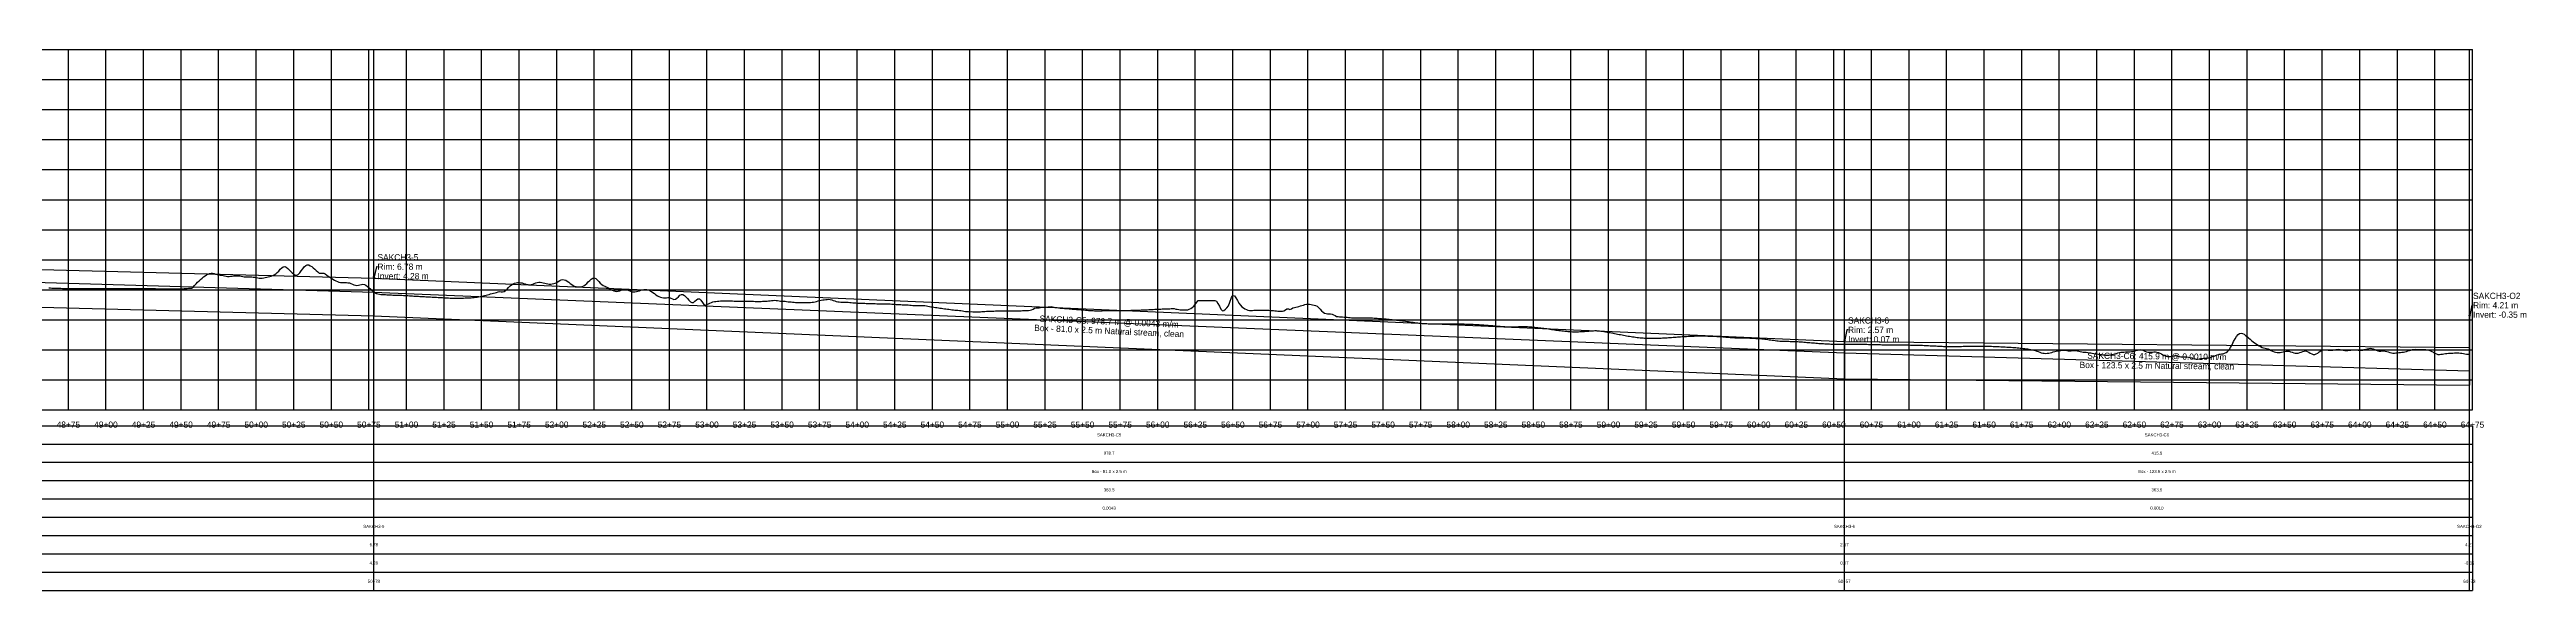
# Model space of a CAD drawing. Extents: x -64 to 6511, y -140 to 222.
# Drawn here: x 4862 to 6511, y -140 to 220 of the extents above; entities that cross this region are included whole.
import ezdxf
from ezdxf.enums import TextEntityAlignment as Align

# ---------------------------------------------------------------- set-up
doc = ezdxf.new("R2010")
doc.units = 0
for name, color, linetype in [('Annotation', 7, 'Continuous'), ('Annotation_Table', 254, 'Continuous'), ('Crown', 7, 'Continuous'), ('Grid', 254, 'Continuous'), ('Grid_Text', 7, 'Continuous'), ('Ground_Elevation', 3, 'Continuous'), ('Hydraulic_Grade', 5, 'Continuous'), ('Invert', 7, 'Continuous'), ('Structure', 7, 'Continuous')]:
    doc.layers.add(name, color=color, linetype=linetype)

msp = doc.modelspace()

# ---------------------------------------------------------------- linework, layer by layer
at = {"layer": 'Annotation', "color": 0}
for points in [[(5078.27, 67.78), (5078.07, 68.76), (5078.86, 68.58)], [(6472.94, 42.09), (6472.74, 43.07), (6473.53, 42.89)], [(6057, 25.68), (6056.8, 26.66), (6057.59, 26.48)]]:
    msp.add_lwpolyline(points, close=True, dxfattribs=at)
for points in [[(5080.71, 75.4), (5079.97, 75.4), (5078.27, 67.78)], [(6475.38, 49.71), (6474.64, 49.71), (6472.94, 42.09)], [(6059.44, 33.3), (6058.7, 33.3), (6057, 25.68)]]:
    msp.add_lwpolyline(points, dxfattribs=at)
at = {"layer": 'Annotation_Table', "color": 254}
for points in [[(5078.27, -140.21), (5078.27, 220)], [(6057, -140.21), (6057, 220)], [(6472.94, -140.21), (6472.94, 220)], [(-25, -30.48), (6474.95, -30.48)], [(6474.95, -30.48), (6474.95, -140.21)], [(-25, -42.67), (6474.95, -42.67)], [(-25, -54.86), (6474.95, -54.86)], [(-25, -67.06), (6474.95, -67.06)], [(-25, -79.25), (6474.95, -79.25)], [(-25, -91.44), (6474.95, -91.44)], [(-25, -103.63), (6474.95, -103.63)], [(-25, -115.82), (6474.95, -115.82)], [(-25, -128.02), (6474.95, -128.02)], [(-25, -140.21), (6474.95, -140.21)]]:
    msp.add_lwpolyline(points, dxfattribs=at)
at = {"layer": 'Crown', "color": 0}
for points in [[(4421.79, 84.75), (5078.27, 67.78)], [(5078.27, 67.78), (5078.27, 67.78)], [(5078.27, 67.78), (6057, 25.68)], [(6057, 25.68), (6057, 25.68)], [(6057, 25.68), (6472.94, 21.52)], [(6472.94, 21.52), (6472.94, 21.52)]]:
    msp.add_lwpolyline(points, dxfattribs=at)
at = {"layer": 'Grid', "color": 254}
for points in [[(-25, 220), (6475, 220)], [(4875, -20), (4875, 220)], [(4900, -20), (4900, 220)], [(4925, -20), (4925, 220)], [(4950, -20), (4950, 220)], [(4975, -20), (4975, 220)], [(5000, -20), (5000, 220)], [(5025, -20), (5025, 220)], [(5050, -20), (5050, 220)], [(5075, -20), (5075, 220)], [(5100, -20), (5100, 220)], [(5125, -20), (5125, 220)], [(5150, -20), (5150, 220)], [(5175, -20), (5175, 220)], [(5200, -20), (5200, 220)], [(5225, -20), (5225, 220)], [(5250, -20), (5250, 220)], [(5275, -20), (5275, 220)], [(5300, -20), (5300, 220)], [(5325, -20), (5325, 220)], [(5350, -20), (5350, 220)], [(5375, -20), (5375, 220)], [(5400, -20), (5400, 220)], [(5425, -20), (5425, 220)], [(5450, -20), (5450, 220)], [(5475, -20), (5475, 220)], [(5500, -20), (5500, 220)], [(5525, -20), (5525, 220)], [(5550, -20), (5550, 220)], [(5575, -20), (5575, 220)], [(5600, -20), (5600, 220)], [(5625, -20), (5625, 220)], [(5650, -20), (5650, 220)], [(5675, -20), (5675, 220)], [(5700, -20), (5700, 220)], [(5725, -20), (5725, 220)], [(5750, -20), (5750, 220)], [(5775, -20), (5775, 220)], [(5800, -20), (5800, 220)], [(5825, -20), (5825, 220)], [(5850, -20), (5850, 220)], [(5875, -20), (5875, 220)], [(5900, -20), (5900, 220)], [(5925, -20), (5925, 220)], [(5950, -20), (5950, 220)], [(5975, -20), (5975, 220)], [(6000, -20), (6000, 220)], [(6025, -20), (6025, 220)], [(6050, -20), (6050, 220)], [(6075, -20), (6075, 220)], [(6100, -20), (6100, 220)], [(6125, -20), (6125, 220)], [(6150, -20), (6150, 220)], [(6175, -20), (6175, 220)], [(6200, -20), (6200, 220)], [(6225, -20), (6225, 220)], [(6250, -20), (6250, 220)], [(6275, -20), (6275, 220)], [(6300, -20), (6300, 220)], [(6325, -20), (6325, 220)], [(6350, -20), (6350, 220)], [(6375, -20), (6375, 220)], [(6400, -20), (6400, 220)], [(6425, -20), (6425, 220)], [(6450, -20), (6450, 220)], [(6475, -20), (6475, 220)], [(-25, 200), (6475, 200)], [(-25, 180), (6475, 180)], [(-25, 160), (6475, 160)], [(-25, 140), (6475, 140)], [(-25, 120), (6475, 120)], [(-25, 100), (6475, 100)], [(-25, 80), (6475, 80)], [(-25, 60), (6475, 60)], [(-25, 40), (6475, 40)], [(-25, 20), (6475, 20)], [(-25, 0), (6475, 0)], [(-25, -20), (6475, -20)]]:
    msp.add_lwpolyline(points, dxfattribs=at)
at = {"layer": 'Ground_Elevation', "color": 3}
msp.add_lwpolyline([(4862, 61.28), (4863, 61.22), (4864, 61.19), (4865, 61.15), (4866, 61.11), (4867, 61.08), (4868, 61), (4869, 60.99), (4870, 61), (4871, 60.98), (4872, 60.95), (4873, 60.93), (4874, 60.93), (4875, 60.93), (4876, 60.92), (4877, 60.92), (4878, 60.91), (4879, 60.9), (4880, 60.91), (4881, 60.9), (4882, 60.9), (4883, 60.89), (4884, 60.89), (4885, 60.89), (4886, 60.89), (4887, 60.88), (4888, 60.88), (4889, 60.88), (4890, 60.87), (4891, 60.87), (4892, 60.87), (4893, 60.87), (4894, 60.86), (4895, 60.86), (4896, 60.86), (4897, 60.86), (4898, 60.86), (4899, 60.85), (4900, 60.85), (4901, 60.84), (4902, 60.84), (4903, 60.85), (4904, 60.85), (4905, 60.85), (4906, 60.85), (4907, 60.84), (4908, 60.84), (4909, 60.86), (4910, 60.87), (4911, 60.88), (4912, 60.88), (4913, 60.9), (4914, 60.88), (4915, 60.88), (4916, 60.89), (4917, 60.88), (4918, 60.88), (4919, 60.87), (4920, 60.85), (4921, 60.85), (4922, 60.83), (4923, 60.82), (4924, 60.82), (4925, 60.83), (4926, 60.83), (4927, 60.81), (4928, 60.8), (4929, 60.8), (4930, 60.79), (4931, 60.79), (4932, 60.79), (4933, 60.76), (4934, 60.71), (4935, 60.66), (4936, 60.64), (4937, 60.64), (4938, 60.66), (4939, 60.67), (4940, 60.66), (4941, 60.66), (4942, 60.67), (4943, 60.69), (4944, 60.73), (4945, 60.73), (4946, 60.69), (4947, 60.67), (4948, 60.71), (4949, 60.65), (4950, 60.66), (4951, 60.69), (4952, 60.76), (4953, 60.8), (4954, 60.94), (4955, 61.05), (4956, 61.07), (4957, 61.13), (4958, 61.82), (4959, 62.77), (4960, 63.92), (4961, 65.03), (4962, 65.94), (4963, 66.92), (4964, 67.84), (4965, 68.71), (4966, 69.37), (4967, 69.93), (4968, 70.47), (4969, 70.86), (4970, 71.04), (4971, 71.01), (4972, 70.82), (4973, 70.52), (4974, 70.17), (4975, 69.92), (4976, 69.76), (4977, 69.65), (4978, 69.51), (4979, 69.3), (4980, 69.1), (4981, 68.97), (4982, 68.96), (4983, 69.03), (4984, 69.14), (4985, 69.25), (4986, 69.35), (4987, 69.41), (4988, 69.39), (4989, 69.26), (4990, 69.07), (4991, 68.87), (4992, 68.71), (4993, 68.65), (4994, 68.67), (4995, 68.71), (4996, 68.7), (4997, 68.62), (4998, 68.51), (4999, 68.34), (5000, 68.11), (5001, 67.9), (5002, 67.79), (5003, 67.78), (5004, 67.86), (5005, 68.02), (5006, 68.22), (5007, 68.44), (5008, 68.67), (5009, 68.89), (5010, 69.15), (5011, 69.51), (5012, 70), (5013, 70.65), (5014, 71.49), (5015, 72.51), (5016, 73.65), (5017, 74.68), (5018, 75.34), (5019, 75.44), (5020, 75.02), (5021, 74.23), (5022, 73.26), (5023, 72.23), (5024, 71.24), (5025, 70.42), (5026, 69.85), (5027, 69.75), (5028, 70.29), (5029, 71.32), (5030, 72.63), (5031, 74.03), (5032, 75.29), (5033, 76.17), (5034, 76.63), (5035, 76.61), (5036, 76.07), (5037, 75.48), (5038, 74.74), (5039, 73.77), (5040, 72.82), (5041, 71.94), (5042, 71.18), (5043, 71.03), (5044, 71.04), (5045, 70.97), (5046, 70.58), (5047, 69.83), (5048, 68.98), (5049, 68.34), (5050, 67.67), (5051, 67.02), (5052, 66.48), (5053, 65.95), (5054, 65.51), (5055, 65.12), (5056, 64.92), (5057, 64.81), (5058, 64.79), (5059, 64.8), (5060, 64.83), (5061, 64.75), (5062, 64.58), (5063, 64.29), (5064, 63.86), (5065, 63.41), (5066, 63.09), (5067, 62.96), (5068, 63.06), (5069, 63.32), (5070, 63.57), (5071, 63.68), (5072, 63.51), (5073, 63.05), (5074, 62.27), (5075, 61.43), (5076, 60.55), (5077, 59.68), (5078, 58.86), (5079, 58.18), (5080, 57.63), (5081, 57.24), (5082, 57.03), (5083, 56.9), (5084, 56.86), (5085, 56.82), (5086, 56.78), (5087, 56.73), (5088, 56.68), (5089, 56.63), (5090, 56.58), (5091, 56.54), (5092, 56.51), (5093, 56.48), (5094, 56.46), (5095, 56.44), (5096, 56.41), (5097, 56.37), (5098, 56.31), (5099, 56.25), (5100, 56.18), (5101, 56.1), (5102, 56.03), (5103, 55.96), (5104, 55.9), (5105, 55.84), (5106, 55.77), (5107, 55.72), (5108, 55.66), (5109, 55.61), (5110, 55.55), (5111, 55.5), (5112, 55.45), (5113, 55.4), (5114, 55.37), (5115, 55.32), (5116, 55.24), (5117, 55.16), (5118, 55.1), (5119, 55.05), (5120, 54.99), (5121, 54.93), (5122, 54.88), (5123, 54.82), (5124, 54.77), (5125, 54.71), (5126, 54.67), (5127, 54.61), (5128, 54.55), (5129, 54.51), (5130, 54.46), (5131, 54.4), (5132, 54.37), (5133, 54.34), (5134, 54.36), (5135, 54.35), (5136, 54.37), (5137, 54.38), (5138, 54.42), (5139, 54.55), (5140, 54.6), (5141, 54.57), (5142, 54.55), (5143, 54.61), (5144, 54.82), (5145, 54.95), (5146, 54.99), (5147, 55.08), (5148, 55.23), (5149, 55.47), (5150, 55.69), (5151, 55.94), (5152, 56.15), (5153, 56.39), (5154, 56.64), (5155, 56.97), (5156, 57.22), (5157, 57.54), (5158, 57.83), (5159, 57.99), (5160, 58.23), (5161, 58.65), (5162, 58.79), (5163, 58.68), (5164, 58.66), (5165, 58.88), (5166, 59.46), (5167, 60.48), (5168, 61.61), (5169, 62.6), (5170, 63.42), (5171, 64.04), (5172, 64.47), (5173, 64.74), (5174, 64.84), (5175, 64.84), (5176, 64.74), (5177, 64.54), (5178, 64.26), (5179, 63.93), (5180, 63.64), (5181, 63.45), (5182, 63.39), (5183, 63.49), (5184, 63.76), (5185, 64.17), (5186, 64.61), (5187, 64.96), (5188, 65.13), (5189, 65.11), (5190, 64.94), (5191, 64.66), (5192, 64.4), (5193, 64.14), (5194, 63.9), (5195, 63.8), (5196, 63.78), (5197, 63.89), (5198, 64.09), (5199, 64.48), (5200, 64.94), (5201, 65.52), (5202, 66.1), (5203, 66.56), (5204, 66.79), (5205, 66.72), (5206, 66.36), (5207, 65.79), (5208, 65.08), (5209, 64.29), (5210, 63.5), (5211, 62.79), (5212, 62.29), (5213, 62.11), (5214, 62.06), (5215, 62.01), (5216, 62.01), (5217, 62.19), (5218, 62.65), (5219, 63.38), (5220, 64.26), (5221, 65.24), (5222, 66.13), (5223, 67.06), (5224, 67.7), (5225, 67.88), (5226, 67.46), (5227, 66.54), (5228, 65.43), (5229, 64.4), (5230, 63.54), (5231, 62.89), (5232, 62.42), (5233, 61.97), (5234, 61.47), (5235, 60.9), (5236, 60.3), (5237, 59.71), (5238, 59.26), (5239, 58.99), (5240, 58.93), (5241, 59.05), (5242, 59.32), (5243, 59.69), (5244, 60.08), (5245, 60.33), (5246, 60.31), (5247, 59.97), (5248, 59.48), (5249, 59), (5250, 58.69), (5251, 58.56), (5252, 58.6), (5253, 58.78), (5254, 59.05), (5255, 59.36), (5256, 59.69), (5257, 59.97), (5258, 60.17), (5259, 60.21), (5260, 60.12), (5261, 59.89), (5262, 59.5), (5263, 58.92), (5264, 58.19), (5265, 57.44), (5266, 56.71), (5267, 56.07), (5268, 55.55), (5269, 55.16), (5270, 54.9), (5271, 54.75), (5272, 54.7), (5273, 54.75), (5274, 54.84), (5275, 54.88), (5276, 54.53), (5277, 53.92), (5278, 53.62), (5279, 53.8), (5280, 54.46), (5281, 55.43), (5282, 56.33), (5283, 56.88), (5284, 56.87), (5285, 56.3), (5286, 55.32), (5287, 54.17), (5288, 53.06), (5289, 52.07), (5290, 51.54), (5291, 51.63), (5292, 52.46), (5293, 53.4), (5294, 54.07), (5295, 54.08), (5296, 53.13), (5297, 51.57), (5298, 50.27), (5299, 49.79), (5300, 50.13), (5301, 50.71), (5302, 51.19), (5303, 51.59), (5304, 51.89), (5305, 52.12), (5306, 52.28), (5307, 52.4), (5308, 52.5), (5309, 52.57), (5310, 52.62), (5311, 52.66), (5312, 52.68), (5313, 52.69), (5314, 52.67), (5315, 52.64), (5316, 52.59), (5317, 52.55), (5318, 52.51), (5319, 52.48), (5320, 52.45), (5321, 52.42), (5322, 52.4), (5323, 52.39), (5324, 52.4), (5325, 52.4), (5326, 52.42), (5327, 52.42), (5328, 52.43), (5329, 52.41), (5330, 52.38), (5331, 52.35), (5332, 52.32), (5333, 52.31), (5334, 52.31), (5335, 52.32), (5336, 52.32), (5337, 52.34), (5338, 52.38), (5339, 52.45), (5340, 52.51), (5341, 52.6), (5342, 52.69), (5343, 52.79), (5344, 52.9), (5345, 53.02), (5346, 52.99), (5347, 52.78), (5348, 52.64), (5349, 52.54), (5350, 52.5), (5351, 52.49), (5352, 52.4), (5353, 52.21), (5354, 52.03), (5355, 52), (5356, 51.98), (5357, 51.84), (5358, 51.74), (5359, 51.65), (5360, 51.6), (5361, 51.58), (5362, 51.55), (5363, 51.53), (5364, 51.53), (5365, 51.53), (5366, 51.52), (5367, 51.51), (5368, 51.58), (5369, 51.65), (5370, 51.69), (5371, 51.74), (5372, 51.91), (5373, 52.25), (5374, 52.63), (5375, 52.93), (5376, 53.12), (5377, 53.26), (5378, 53.41), (5379, 53.57), (5380, 53.64), (5381, 53.66), (5382, 53.53), (5383, 53.26), (5384, 52.92), (5385, 52.57), (5386, 52.26), (5387, 52.05), (5388, 51.91), (5389, 51.83), (5390, 51.78), (5391, 51.77), (5392, 51.76), (5393, 51.74), (5394, 51.69), (5395, 51.62), (5396, 51.52), (5397, 51.43), (5398, 51.34), (5399, 51.27), (5400, 51.21), (5401, 51.18), (5402, 51.14), (5403, 51.1), (5404, 51.06), (5405, 51.02), (5406, 50.98), (5407, 50.93), (5408, 50.89), (5409, 50.85), (5410, 50.82), (5411, 50.8), (5412, 50.78), (5413, 50.75), (5414, 50.74), (5415, 50.73), (5416, 50.73), (5417, 50.74), (5418, 50.73), (5419, 50.7), (5420, 50.65), (5421, 50.61), (5422, 50.56), (5423, 50.49), (5424, 50.42), (5425, 50.36), (5426, 50.32), (5427, 50.28), (5428, 50.22), (5429, 50.16), (5430, 50.07), (5431, 50), (5432, 49.99), (5433, 49.99), (5434, 49.94), (5435, 49.82), (5436, 49.7), (5437, 49.62), (5438, 49.58), (5439, 49.55), (5440, 49.54), (5441, 49.54), (5442, 49.56), (5443, 49.58), (5444, 49.54), (5445, 49.46), (5446, 49.26), (5447, 49.05), (5448, 48.89), (5449, 48.73), (5450, 48.56), (5451, 48.42), (5452, 48.28), (5453, 48.13), (5454, 47.99), (5455, 47.84), (5456, 47.7), (5457, 47.57), (5458, 47.41), (5459, 47.28), (5460, 47.16), (5461, 47.03), (5462, 46.9), (5463, 46.75), (5464, 46.61), (5465, 46.51), (5466, 46.45), (5467, 46.38), (5468, 46.3), (5469, 46.15), (5470, 46.01), (5471, 45.85), (5472, 45.65), (5473, 45.53), (5474, 45.47), (5475, 45.44), (5476, 45.45), (5477, 45.42), (5478, 45.38), (5479, 45.4), (5480, 45.39), (5481, 45.37), (5482, 45.4), (5483, 45.45), (5484, 45.5), (5485, 45.6), (5486, 45.69), (5487, 45.76), (5488, 45.83), (5489, 45.86), (5490, 45.87), (5491, 45.87), (5492, 45.89), (5493, 45.93), (5494, 45.98), (5495, 46.04), (5496, 46.05), (5497, 46.02), (5498, 46), (5499, 46), (5500, 46), (5501, 45.99), (5502, 45.98), (5503, 45.97), (5504, 45.99), (5505, 46.02), (5506, 46.05), (5507, 46.05), (5508, 46.06), (5509, 46.11), (5510, 46.15), (5511, 46.15), (5512, 46.18), (5513, 46.26), (5514, 46.32), (5515, 46.42), (5516, 46.62), (5517, 47.22), (5518, 47.78), (5519, 47.97), (5520, 48.08), (5521, 48.09), (5522, 48.19), (5523, 48.45), (5524, 48.43), (5525, 48.39), (5526, 48.45), (5527, 48.56), (5528, 48.75), (5529, 48.87), (5530, 48.73), (5531, 48.51), (5532, 48.33), (5533, 48.14), (5534, 47.96), (5535, 47.8), (5536, 47.73), (5537, 47.71), (5538, 47.66), (5539, 47.56), (5540, 47.45), (5541, 47.36), (5542, 47.28), (5543, 47.2), (5544, 47.1), (5545, 47.02), (5546, 46.96), (5547, 46.91), (5548, 46.84), (5549, 46.76), (5550, 46.68), (5551, 46.61), (5552, 46.53), (5553, 46.42), (5554, 46.31), (5555, 46.22), (5556, 46.16), (5557, 46.12), (5558, 46.1), (5559, 46.09), (5560, 46.08), (5561, 46.08), (5562, 46.08), (5563, 46.1), (5564, 46.12), (5565, 46.13), (5566, 46.15), (5567, 46.14), (5568, 46.14), (5569, 46.15), (5570, 46.16), (5571, 46.17), (5572, 46.19), (5573, 46.2), (5574, 46.21), (5575, 46.23), (5576, 46.25), (5577, 46.27), (5578, 46.27), (5579, 46.28), (5580, 46.31), (5581, 46.33), (5582, 46.35), (5583, 46.37), (5584, 46.4), (5585, 46.43), (5586, 46.45), (5587, 46.48), (5588, 46.52), (5589, 46.56), (5590, 46.6), (5591, 46.63), (5592, 46.67), (5593, 46.72), (5594, 46.78), (5595, 46.82), (5596, 46.86), (5597, 46.94), (5598, 47.05), (5599, 47.11), (5600, 47.15), (5601, 47.18), (5602, 47.21), (5603, 47.23), (5604, 47.25), (5605, 47.28), (5606, 47.33), (5607, 47.39), (5608, 47.44), (5609, 47.46), (5610, 47.46), (5611, 47.46), (5612, 47.2), (5613, 47.09), (5614, 46.88), (5615, 46.66), (5616, 46.59), (5617, 46.58), (5618, 46.59), (5619, 46.59), (5620, 46.71), (5621, 47.05), (5622, 47.55), (5623, 48.24), (5624, 49.16), (5625, 50.31), (5626, 51.8), (5627, 52.79), (5628, 52.94), (5629, 52.94), (5630, 52.93), (5631, 52.92), (5632, 52.92), (5633, 52.9), (5634, 52.9), (5635, 52.89), (5636, 52.88), (5637, 52.88), (5638, 52.85), (5639, 52.37), (5640, 50.89), (5641, 49.02), (5642, 47.12), (5643, 45.98), (5644, 46.32), (5645, 47), (5646, 47.92), (5647, 49.42), (5648, 51.82), (5649, 54.77), (5650, 56.21), (5651, 56.03), (5652, 54.74), (5653, 52.92), (5654, 51.18), (5655, 49.79), (5656, 48.74), (5657, 47.95), (5658, 47.32), (5659, 46.86), (5660, 46.53), (5661, 46.29), (5662, 46.18), (5663, 46.28), (5664, 46.45), (5665, 46.45), (5666, 46.43), (5667, 46.39), (5668, 46.38), (5669, 46.41), (5670, 46.46), (5671, 46.47), (5672, 46.46), (5673, 46.43), (5674, 46.39), (5675, 46.32), (5676, 46.23), (5677, 46.14), (5678, 46.06), (5679, 45.97), (5680, 45.85), (5681, 45.73), (5682, 45.68), (5683, 45.79), (5684, 46.1), (5685, 46.68), (5686, 47.36), (5687, 47.33), (5688, 46.97), (5689, 47.33), (5690, 48.09), (5691, 48.27), (5692, 48.45), (5693, 48.7), (5694, 48.97), (5695, 49.26), (5696, 49.56), (5697, 49.86), (5698, 50.15), (5699, 50.38), (5700, 50.46), (5701, 50.35), (5702, 50.18), (5703, 49.99), (5704, 49.79), (5705, 49.57), (5706, 49.16), (5707, 48.18), (5708, 47.11), (5709, 46.04), (5710, 45.14), (5711, 44.51), (5712, 44.17), (5713, 44.06), (5714, 44.07), (5715, 44.05), (5716, 43.84), (5717, 43.41), (5718, 42.85), (5719, 42.31), (5720, 42.13), (5721, 42.01), (5722, 41.97), (5723, 41.93), (5724, 41.88), (5725, 41.81), (5726, 41.72), (5727, 41.63), (5728, 41.53), (5729, 41.43), (5730, 41.36), (5731, 41.29), (5732, 41.25), (5733, 41.23), (5734, 41.24), (5735, 41.26), (5736, 41.29), (5737, 41.32), (5738, 41.34), (5739, 41.35), (5740, 41.34), (5741, 41.32), (5742, 41.29), (5743, 41.24), (5744, 41.19), (5745, 41.12), (5746, 41.05), (5747, 40.98), (5748, 40.91), (5749, 40.82), (5750, 40.74), (5751, 40.66), (5752, 40.57), (5753, 40.48), (5754, 40.39), (5755, 40.3), (5756, 40.19), (5757, 40.09), (5758, 39.98), (5759, 39.87), (5760, 39.75), (5761, 39.63), (5762, 39.5), (5763, 39.37), (5764, 39.24), (5765, 39.1), (5766, 38.96), (5767, 38.81), (5768, 38.67), (5769, 38.52), (5770, 38.37), (5771, 38.23), (5772, 38.09), (5773, 37.95), (5774, 37.82), (5775, 37.72), (5776, 37.63), (5777, 37.56), (5778, 37.5), (5779, 37.46), (5780, 37.43), (5781, 37.41), (5782, 37.4), (5783, 37.4), (5784, 37.4), (5785, 37.4), (5786, 37.41), (5787, 37.41), (5788, 37.4), (5789, 37.4), (5790, 37.39), (5791, 37.37), (5792, 37.36), (5793, 37.34), (5794, 37.33), (5795, 37.31), (5796, 37.3), (5797, 37.29), (5798, 37.28), (5799, 37.28), (5800, 37.28), (5801, 37.27), (5802, 37.27), (5803, 37.26), (5804, 37.25), (5805, 37.23), (5806, 37.2), (5807, 37.16), (5808, 37.13), (5809, 37.09), (5810, 37.04), (5811, 37), (5812, 36.95), (5813, 36.89), (5814, 36.83), (5815, 36.76), (5816, 36.69), (5817, 36.62), (5818, 36.54), (5819, 36.46), (5820, 36.39), (5821, 36.3), (5822, 36.22), (5823, 36.13), (5824, 36.04), (5825, 35.95), (5826, 35.86), (5827, 35.77), (5828, 35.69), (5829, 35.61), (5830, 35.54), (5831, 35.48), (5832, 35.44), (5833, 35.42), (5834, 35.4), (5835, 35.4), (5836, 35.4), (5837, 35.42), (5838, 35.43), (5839, 35.45), (5840, 35.47), (5841, 35.5), (5842, 35.52), (5843, 35.53), (5844, 35.52), (5845, 35.51), (5846, 35.47), (5847, 35.43), (5848, 35.36), (5849, 35.29), (5850, 35.19), (5851, 35.1), (5852, 34.99), (5853, 34.88), (5854, 34.77), (5855, 34.66), (5856, 34.54), (5857, 34.42), (5858, 34.28), (5859, 34.14), (5860, 33.98), (5861, 33.82), (5862, 33.66), (5863, 33.5), (5864, 33.33), (5865, 33.19), (5866, 33.05), (5867, 32.92), (5868, 32.81), (5869, 32.7), (5870, 32.59), (5871, 32.48), (5872, 32.38), (5873, 32.28), (5874, 32.2), (5875, 32.14), (5876, 32.1), (5877, 32.07), (5878, 32.06), (5879, 32.08), (5880, 32.1), (5881, 32.14), (5882, 32.18), (5883, 32.23), (5884, 32.29), (5885, 32.36), (5886, 32.44), (5887, 32.52), (5888, 32.61), (5889, 32.69), (5890, 32.77), (5891, 32.8), (5892, 32.8), (5893, 32.73), (5894, 32.63), (5895, 32.51), (5896, 32.36), (5897, 32.2), (5898, 32.02), (5899, 31.85), (5900, 31.66), (5901, 31.47), (5902, 31.28), (5903, 31.09), (5904, 30.9), (5905, 30.71), (5906, 30.51), (5907, 30.32), (5908, 30.14), (5909, 29.95), (5910, 29.77), (5911, 29.59), (5912, 29.41), (5913, 29.24), (5914, 29.08), (5915, 28.92), (5916, 28.76), (5917, 28.62), (5918, 28.48), (5919, 28.34), (5920, 28.22), (5921, 28.12), (5922, 28.02), (5923, 27.93), (5924, 27.87), (5925, 27.81), (5926, 27.77), (5927, 27.74), (5928, 27.73), (5929, 27.72), (5930, 27.73), (5931, 27.75), (5932, 27.77), (5933, 27.81), (5934, 27.85), (5935, 27.9), (5936, 27.95), (5937, 28.01), (5938, 28.07), (5939, 28.13), (5940, 28.19), (5941, 28.25), (5942, 28.32), (5943, 28.38), (5944, 28.45), (5945, 28.53), (5946, 28.59), (5947, 28.66), (5948, 28.73), (5949, 28.8), (5950, 28.86), (5951, 28.93), (5952, 28.99), (5953, 29.05), (5954, 29.11), (5955, 29.16), (5956, 29.2), (5957, 29.24), (5958, 29.28), (5959, 29.3), (5960, 29.31), (5961, 29.31), (5962, 29.3), (5963, 29.29), (5964, 29.28), (5965, 29.26), (5966, 29.23), (5967, 29.21), (5968, 29.18), (5969, 29.15), (5970, 29.11), (5971, 29.07), (5972, 29.01), (5973, 28.95), (5974, 28.88), (5975, 28.8), (5976, 28.72), (5977, 28.64), (5978, 28.55), (5979, 28.47), (5980, 28.38), (5981, 28.3), (5982, 28.22), (5983, 28.16), (5984, 28.1), (5985, 28.05), (5986, 28.01), (5987, 27.99), (5988, 27.97), (5989, 27.96), (5990, 27.96), (5991, 27.95), (5992, 27.93), (5993, 27.92), (5994, 27.89), (5995, 27.84), (5996, 27.8), (5997, 27.74), (5998, 27.68), (5999, 27.62), (6000, 27.56), (6001, 27.48), (6002, 27.4), (6003, 27.3), (6004, 27.19), (6005, 27.06), (6006, 26.93), (6007, 26.79), (6008, 26.65), (6009, 26.5), (6010, 26.36), (6011, 26.22), (6012, 26.09), (6013, 26), (6014, 25.91), (6015, 25.85), (6016, 25.81), (6017, 25.78), (6018, 25.76), (6019, 25.74), (6020, 25.72), (6021, 25.69), (6022, 25.66), (6023, 25.63), (6024, 25.59), (6025, 25.54), (6026, 25.48), (6027, 25.41), (6028, 25.34), (6029, 25.27), (6030, 25.18), (6031, 25.1), (6032, 25.02), (6033, 24.93), (6034, 24.84), (6035, 24.75), (6036, 24.67), (6037, 24.59), (6038, 24.5), (6039, 24.43), (6040, 24.34), (6041, 24.26), (6042, 24.2), (6043, 24.14), (6044, 24.07), (6045, 24.02), (6046, 23.97), (6047, 23.93), (6048, 23.89), (6049, 23.86), (6050, 23.83), (6051, 23.81), (6052, 23.79), (6053, 23.79), (6054, 23.78), (6055, 23.78), (6056, 23.77), (6057, 23.78), (6058, 23.78), (6059, 23.78), (6060, 23.79), (6061, 23.79), (6062, 23.79), (6063, 23.8), (6064, 23.8), (6065, 23.79), (6066, 23.79), (6067, 23.79), (6068, 23.78), (6069, 23.76), (6070, 23.74), (6071, 23.73), (6072, 23.71), (6073, 23.69), (6074, 23.67), (6075, 23.64), (6076, 23.62), (6077, 23.59), (6078, 23.57), (6079, 23.54), (6080, 23.51), (6081, 23.49), (6082, 23.47), (6083, 23.44), (6084, 23.42), (6085, 23.4), (6086, 23.39), (6087, 23.37), (6088, 23.36), (6089, 23.35), (6090, 23.34), (6091, 23.33), (6092, 23.31), (6093, 23.31), (6094, 23.3), (6095, 23.29), (6096, 23.29), (6097, 23.28), (6098, 23.27), (6099, 23.26), (6100, 23.25), (6101, 23.24), (6102, 23.23), (6103, 23.21), (6104, 23.19), (6105, 23.16), (6106, 23.14), (6107, 23.11), (6108, 23.08), (6109, 23.04), (6110, 23), (6111, 22.96), (6112, 22.91), (6113, 22.86), (6114, 22.8), (6115, 22.75), (6116, 22.69), (6117, 22.64), (6118, 22.59), (6119, 22.53), (6120, 22.48), (6121, 22.43), (6122, 22.39), (6123, 22.35), (6124, 22.31), (6125, 22.29), (6126, 22.27), (6127, 22.26), (6128, 22.25), (6129, 22.25), (6130, 22.26), (6131, 22.27), (6132, 22.29), (6133, 22.31), (6134, 22.33), (6135, 22.36), (6136, 22.39), (6137, 22.42), (6138, 22.45), (6139, 22.47), (6140, 22.49), (6141, 22.51), (6142, 22.53), (6143, 22.54), (6144, 22.55), (6145, 22.55), (6146, 22.55), (6147, 22.55), (6148, 22.54), (6149, 22.53), (6150, 22.52), (6151, 22.5), (6152, 22.48), (6153, 22.45), (6154, 22.42), (6155, 22.39), (6156, 22.35), (6157, 22.31), (6158, 22.27), (6159, 22.22), (6160, 22.17), (6161, 22.12), (6162, 22.06), (6163, 22.01), (6164, 21.95), (6165, 21.89), (6166, 21.83), (6167, 21.77), (6168, 21.7), (6169, 21.64), (6170, 21.57), (6171, 21.49), (6172, 21.41), (6173, 21.32), (6174, 21.23), (6175, 21.13), (6176, 21.03), (6177, 20.91), (6178, 20.77), (6179, 20.63), (6180, 20.47), (6181, 20.28), (6182, 20.06), (6183, 19.81), (6184, 19.52), (6185, 19.19), (6186, 18.83), (6187, 18.46), (6188, 18.13), (6189, 17.87), (6190, 17.72), (6191, 17.67), (6192, 17.72), (6193, 17.83), (6194, 18.03), (6195, 18.34), (6196, 18.65), (6197, 18.9), (6198, 19.09), (6199, 19.26), (6200, 19.42), (6201, 19.62), (6202, 19.83), (6203, 19.92), (6204, 19.81), (6205, 19.58), (6206, 19.39), (6207, 19.34), (6208, 19.43), (6209, 19.53), (6210, 19.6), (6211, 19.57), (6212, 19.41), (6213, 19.18), (6214, 18.89), (6215, 18.64), (6216, 18.51), (6217, 18.5), (6218, 18.48), (6219, 18.33), (6220, 18.13), (6221, 17.93), (6222, 17.74), (6223, 17.56), (6224, 17.4), (6225, 17.26), (6226, 17.15), (6227, 17.01), (6228, 16.89), (6229, 16.77), (6230, 16.64), (6231, 16.51), (6232, 16.46), (6233, 16.49), (6234, 16.63), (6235, 16.85), (6236, 17.11), (6237, 17.39), (6238, 17.7), (6239, 17.99), (6240, 18.23), (6241, 18.42), (6242, 18.53), (6243, 18.58), (6244, 18.61), (6245, 18.67), (6246, 18.73), (6247, 18.78), (6248, 18.87), (6249, 19.02), (6250, 19.24), (6251, 19.54), (6252, 19.87), (6253, 20.13), (6254, 20.19), (6255, 19.98), (6256, 19.58), (6257, 19.09), (6258, 18.65), (6259, 18.42), (6260, 18.37), (6261, 18.43), (6262, 18.55), (6263, 18.64), (6264, 18.65), (6265, 18.53), (6266, 18.26), (6267, 17.84), (6268, 17.32), (6269, 16.8), (6270, 16.3), (6271, 15.87), (6272, 15.58), (6273, 15.52), (6274, 15.64), (6275, 15.84), (6276, 16.04), (6277, 16.15), (6278, 16.08), (6279, 15.89), (6280, 15.69), (6281, 15.47), (6282, 15.34), (6283, 15.31), (6284, 15.33), (6285, 15.29), (6286, 15.15), (6287, 14.93), (6288, 14.65), (6289, 14.32), (6290, 14.05), (6291, 13.9), (6292, 13.91), (6293, 14.05), (6294, 14.23), (6295, 14.36), (6296, 14.45), (6297, 14.52), (6298, 14.57), (6299, 14.64), (6300, 14.81), (6301, 15.12), (6302, 15.51), (6303, 15.92), (6304, 16.33), (6305, 16.71), (6306, 17), (6307, 17.18), (6308, 17.28), (6309, 17.44), (6310, 17.73), (6311, 18.2), (6312, 18.94), (6313, 20.03), (6314, 21.55), (6315, 23.44), (6316, 25.47), (6317, 27.33), (6318, 28.94), (6319, 30.23), (6320, 31.01), (6321, 31.23), (6322, 30.96), (6323, 30.39), (6324, 29.66), (6325, 28.88), (6326, 28.08), (6327, 27.22), (6328, 26.31), (6329, 25.46), (6330, 24.68), (6331, 23.97), (6332, 23.33), (6333, 22.73), (6334, 22.15), (6335, 21.68), (6336, 21.36), (6337, 21.11), (6338, 20.86), (6339, 20.59), (6340, 20.18), (6341, 19.66), (6342, 19.16), (6343, 18.75), (6344, 18.44), (6345, 18.23), (6346, 18.23), (6347, 18.32), (6348, 18.44), (6349, 18.64), (6350, 18.89), (6351, 19.1), (6352, 19.17), (6353, 19.09), (6354, 18.8), (6355, 18.4), (6356, 18.08), (6357, 17.9), (6358, 17.85), (6359, 17.91), (6360, 18.18), (6361, 18.55), (6362, 18.94), (6363, 19.22), (6364, 19.26), (6365, 19.01), (6366, 18.5), (6367, 17.9), (6368, 17.38), (6369, 17.03), (6370, 16.99), (6371, 17.26), (6372, 17.84), (6373, 18.61), (6374, 19.27), (6375, 19.72), (6376, 20), (6377, 20.11), (6378, 20.03), (6379, 19.9), (6380, 19.84), (6381, 19.83), (6382, 19.87), (6383, 20.02), (6384, 20.21), (6385, 20.36), (6386, 20.4), (6387, 20.3), (6388, 20.1), (6389, 19.87), (6390, 19.68), (6391, 19.61), (6392, 19.63), (6393, 19.76), (6394, 19.9), (6395, 20.01), (6396, 20.05), (6397, 20.05), (6398, 19.98), (6399, 19.83), (6400, 19.72), (6401, 19.76), (6402, 19.92), (6403, 20.19), (6404, 20.51), (6405, 20.79), (6406, 20.99), (6407, 21.05), (6408, 20.91), (6409, 20.63), (6410, 20.23), (6411, 19.79), (6412, 19.4), (6413, 19.2), (6414, 19.19), (6415, 19.27), (6416, 19.29), (6417, 19.18), (6418, 18.94), (6419, 18.6), (6420, 18.23), (6421, 17.95), (6422, 17.82), (6423, 17.87), (6424, 17.99), (6425, 18.11), (6426, 18.21), (6427, 18.28), (6428, 18.4), (6429, 18.53), (6430, 18.72), (6431, 18.96), (6432, 19.28), (6433, 19.62), (6434, 19.92), (6435, 20.16), (6436, 20.32), (6437, 20.37), (6438, 20.33), (6439, 20.27), (6440, 20.19), (6441, 20.16), (6442, 20.16), (6443, 20.19), (6444, 20.17), (6445, 20.03), (6446, 19.77), (6447, 19.43), (6448, 18.98), (6449, 18.42), (6450, 17.85), (6451, 17.36), (6452, 17.03), (6453, 16.95), (6454, 17.08), (6455, 17.24), (6456, 17.4), (6457, 17.54), (6458, 17.68), (6459, 17.8), (6460, 17.86), (6461, 17.87), (6462, 17.9), (6463, 17.95), (6464, 17.98), (6465, 17.98), (6466, 17.95), (6467, 17.91), (6468, 17.81), (6469, 17.65), (6470, 17.45), (6471, 17.25), (6472, 17.09), (6472.94, 17.09)], dxfattribs=at)
at = {"layer": 'Hydraulic_Grade', "color": 5}
for points in [[(4421.79, 77.73), (5078.27, 58.41)], [(5078.27, 58.41), (5078.27, 58.41)], [(5078.27, 58.41), (6057, 18.02)], [(6057, 18.02), (6057, 18.02)], [(6057, 18.02), (6472.94, 6.12)], [(6472.94, 6.12), (6472.94, 6.12), (6472.94, 6.12)]]:
    msp.add_lwpolyline(points, dxfattribs=at)
at = {"layer": 'Invert', "color": 0}
for points in [[(4421.79, 59.75), (5078.27, 42.78)], [(5078.27, 42.78), (5078.27, 42.78)], [(5078.27, 42.78), (6057, 0.68)], [(6057, 0.68), (6057, 0.68)], [(6057, 0.68), (6472.94, -3.48)], [(6472.94, -3.48), (6472.94, -3.48)]]:
    msp.add_lwpolyline(points, dxfattribs=at)
at = {"layer": 'Structure', "color": 0}
for points in [[(5078.27, 67.78), (5078.27, 42.78)], [(5078.27, 67.78), (5078.27, 42.78)], [(6472.94, 42.09), (6472.94, -3.48)], [(6472.94, 42.09), (6472.94, -3.48)], [(6057, 25.68), (6057, 0.68)], [(6057, 25.68), (6057, 0.68)]]:
    msp.add_lwpolyline(points, dxfattribs=at)

# ---------------------------------------------------------------- texts
at = {"layer": 'Annotation', "color": 0}
for s, height, p in [('SAKCH3-5', 4.167, (5080.71, 81.65)), ('Rim: 6.78 m', 4.1667, (5080.71, 75.4)), ('Invert: 4.28 m', 4.1667, (5080.71, 69.15)), ('SAKCH3-O2', 4.167, (6475.38, 55.96)), ('Rim: 4.21 m', 4.1667, (6475.38, 49.71)), ('SAKCH3-6', 4.167, (6059.44, 39.55)), ('Rim: 2.57 m', 4.1667, (6059.44, 33.3)), ('Invert: -0.35 m', 4.1667, (6475.38, 43.46)), ('Invert: 0.07 m', 4.1667, (6059.44, 27.05))]:
    msp.add_text(s, height=height, dxfattribs=at).set_placement(p, align=Align.MIDDLE_LEFT)
for s, rotation, p in [('Box - 81.0 x 2.5 m Natural stream, clean', 357.53694, (5567.64, 32.62)), ('SAKCH3-C5: 978.7 m @ 0.0043 m/m', 357.53694, (5567.64, 38.87)), ('SAKCH3-C6: 415.9 m @ 0.0010 m/m', 359.42706, (6264.97, 15.74)), ('Box - 123.5 x 2.5 m Natural stream, clean', 359.42706, (6264.97, 9.49))]:
    msp.add_text(s, height=4.1667, rotation=rotation, dxfattribs=at).set_placement(p, align=Align.MIDDLE_CENTER)
at = {"layer": 'Annotation_Table', "color": 0}
for s, height, p in [('SAKCH3-C5', 2.083, (5567.64, -36.58)), ('978.7', 2.083, (5567.64, -48.77)), ('SAKCH3-C6', 2.083, (6264.97, -36.58)), ('415.9', 2.083, (6264.97, -48.77)), ('Box - 81.0 x 2.5 m', 2.0833, (5567.64, -60.96)), ('Box - 123.5 x 2.5 m', 2.0833, (6264.97, -60.96)), ('363.5', 2.083, (5567.64, -73.15)), ('363.5', 2.083, (6264.97, -73.15)), ('SAKCH3-5', 2.083, (5078.27, -97.54)), ('0.0043', 2.083, (5567.64, -85.34)), ('SAKCH3-6', 2.083, (6057, -97.54)), ('0.0010', 2.083, (6264.97, -85.34)), ('SAKCH3-O2', 2.083, (6472.94, -97.54)), ('6.78', 2.083, (5078.27, -109.73)), ('2.57', 2.083, (6057, -109.73)), ('4.21', 2.083, (6472.94, -109.73)), ('4.28', 2.083, (5078.27, -121.92)), ('0.07', 2.083, (6057, -121.92)), ('-0.35', 2.083, (6472.94, -121.92)), ('50+78', 2.083, (5078.27, -134.11)), ('60+57', 2.083, (6057, -134.11)), ('64+73', 2.083, (6472.94, -134.11))]:
    msp.add_text(s, height=height, dxfattribs=at).set_placement(p, align=Align.MIDDLE_CENTER)
at = {"layer": 'Grid_Text', "color": 0}
for s, p in [('48+75', (4875, -27.7)), ('49+00', (4900, -27.7)), ('49+25', (4925, -27.7)), ('49+50', (4950, -27.7)), ('49+75', (4975, -27.7)), ('50+00', (5000, -27.7)), ('50+25', (5025, -27.7)), ('50+50', (5050, -27.7)), ('50+75', (5075, -27.7)), ('51+00', (5100, -27.7)), ('51+25', (5125, -27.7)), ('51+50', (5150, -27.7)), ('51+75', (5175, -27.7)), ('52+00', (5200, -27.7)), ('52+25', (5225, -27.7)), ('52+50', (5250, -27.7)), ('52+75', (5275, -27.7)), ('53+00', (5300, -27.7)), ('53+25', (5325, -27.7)), ('53+50', (5350, -27.7)), ('53+75', (5375, -27.7)), ('54+00', (5400, -27.7)), ('54+25', (5425, -27.7)), ('54+50', (5450, -27.7)), ('54+75', (5475, -27.7)), ('55+00', (5500, -27.7)), ('55+25', (5525, -27.7)), ('55+50', (5550, -27.7)), ('55+75', (5575, -27.7)), ('56+00', (5600, -27.7)), ('56+25', (5625, -27.7)), ('56+50', (5650, -27.7)), ('56+75', (5675, -27.7)), ('57+00', (5700, -27.7)), ('57+25', (5725, -27.7)), ('57+50', (5750, -27.7)), ('57+75', (5775, -27.7)), ('58+00', (5800, -27.7)), ('58+25', (5825, -27.7)), ('58+50', (5850, -27.7)), ('58+75', (5875, -27.7)), ('59+00', (5900, -27.7)), ('59+25', (5925, -27.7)), ('59+50', (5950, -27.7)), ('59+75', (5975, -27.7)), ('60+00', (6000, -27.7)), ('60+25', (6025, -27.7)), ('60+50', (6050, -27.7)), ('60+75', (6075, -27.7)), ('61+00', (6100, -27.7)), ('61+25', (6125, -27.7)), ('61+50', (6150, -27.7)), ('61+75', (6175, -27.7)), ('62+00', (6200, -27.7)), ('62+25', (6225, -27.7)), ('62+50', (6250, -27.7)), ('62+75', (6275, -27.7)), ('63+00', (6300, -27.7)), ('63+25', (6325, -27.7)), ('63+50', (6350, -27.7)), ('63+75', (6375, -27.7)), ('64+00', (6400, -27.7)), ('64+25', (6425, -27.7)), ('64+50', (6450, -27.7)), ('64+75', (6475, -27.7))]:
    msp.add_text(s, height=4.167, dxfattribs=at).set_placement(p, align=Align.TOP_CENTER)

doc.saveas('drawing.dxf')
